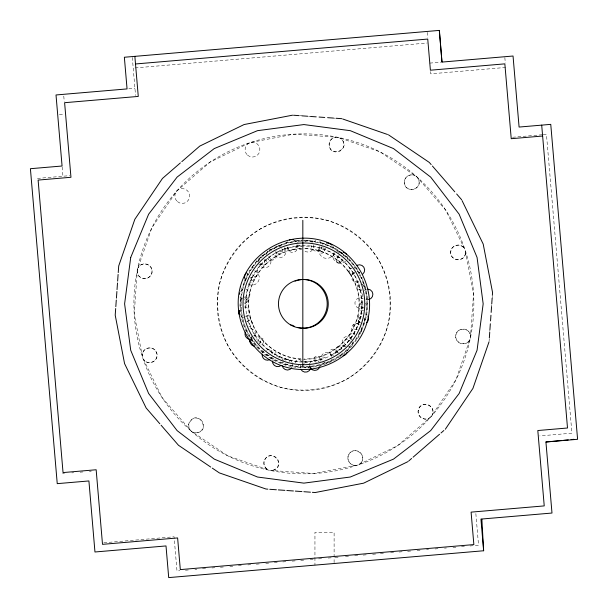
<?xml version="1.0" encoding="UTF-8"?>
<svg xmlns="http://www.w3.org/2000/svg" width="608" height="608" viewBox="0 0 608 608"><rect width="100%" height="100%" fill="white"/><g stroke="black" fill="none" stroke-linecap="round" stroke-linejoin="round"><path stroke-width="0.46" stroke-dasharray="3.04 2.28" d="M489.128 340.799L489.265 338.907M489.805 331.337L489.934 329.445M491.553 306.728L491.682 304.836M492.153 298.209L492.29 296.316M245.83 307.245L246.932 292.106L251.91 277.765L260.429 265.194M362.056 300.443C362.908 320.948 352.868 340.959 335.92 352.526M240.76 298.057L239.97 305.178A63.931 63.931 0 0 0 295.936 367.278M241.604 290.434L241.802 288.595L247.6 273.737M260.14 342.54L260.422 341.187M361.661 278.601L361.942 277.248A5.282 5.282 0 0 1 361.046 279.832M361.889 329.126L360.992 331.71M361.266 331.155L359.906 334.651A63.931 63.931 0 0 1 355.406 341.704M361.692 330.06C369.36 313.941 369.717 294.12 361.775 278.046M266.456 253.232L267.984 250.975A5.282 5.282 0 0 0 266.175 254.585M286.649 243.01L287.265 241.779A5.282 5.282 0 0 0 286.368 244.363M296.005 247.707L296.62 246.476M321.222 249.044L321.845 247.813M333.382 255.254L333.997 254.022M347.343 342.502C368.174 319.375 365.925 280.934 342.54 260.391C323.228 243.413 293.474 241.254 271.913 255.269M252.1 267.292L257.746 259.593L266.965 252.214M341.818 260.976L342.737 259.95A5.282 5.282 0 0 1 334.856 260.931A5.282 5.282 0 0 1 334.917 252.989M352.306 273.904L353.225 272.87M260.346 265.126L271.852 255.178M343.854 345.511L335.859 352.427L330.881 354.836M269.686 250.032L286.999 242.311M241.308 290.624L242.463 289.864M361.35 302.579L362.041 302.199M270.446 249.782L269.139 250.215A5.282 5.282 0 0 1 273.174 249.979M314.549 241.33L315.864 240.897A5.282 5.282 0 0 0 312.482 243.116M245.754 299.805L247.068 299.372M361.205 308.279L362.512 307.846M360.377 316.966L361.144 316.776M300.641 248.436C270.978 249.987 246.552 277.446 248.474 307.093C250.017 336.764 277.484 361.182 307.131 359.26C336.794 357.717 361.22 330.25 359.298 300.603C357.732 272.338 332.439 247.813 303.886 248.672C333.42 248.482 359.252 274.314 359.062 303.848C359.252 333.382 333.42 359.214 303.886 359.032M321.488 359.184L307.283 361.904L304.441 361.699M295.344 241.034L301.652 240.069M302.1 248.908C273.197 249.25 248.581 275.097 248.71 303.848C248.581 332.599 273.197 358.454 302.1 358.796M135.105 67.914L427.128 43.031M128.805 88.76L134.93 88.244M429.788 63.11L441.058 62.153M505.681 67.45L430.707 73.842L430.464 71.037M59.402 114.737L64.478 114.304M512.567 137.264L532.973 135.531M533.9 135.447L542.693 134.702M543.172 134.657L546.455 134.376L571.915 433.177L539.744 435.921M37.445 178.418L69.707 175.666M62.609 473.67L64.456 473.51M71.843 472.887L73.69 472.728M80.15 472.173L82.916 471.937M89.384 471.39L91.23 471.23M103.846 542.769L174.078 536.788L176.989 570.942L179.831 570.699M185.493 570.22L188.336 569.977M194.948 569.415L196.848 569.255M202.502 568.769L206.294 568.45M211.956 567.963L214.806 567.72M220.453 567.241L223.311 566.998M229.908 566.436L232.765 566.192M238.412 565.714L241.277 565.463M247.859 564.908L250.724 564.657M256.363 564.178L259.236 563.935M265.81 563.373L268.69 563.13M274.314 562.651L277.195 562.408M282.819 561.929L286.596 561.602M292.266 561.123L295.154 560.872M300.77 560.394L303.666 560.15M310.217 559.588L313.12 559.345M318.592 558.874L322.248 558.562M328.244 558.053L331.079 557.81M335.054 557.475L339.773 557.072M345.435 556.586L349.038 556.282M354.707 555.796L357.709 555.545M363.219 555.074L366.206 554.823M372.674 554.268L375.645 554.017M380.365 553.614L384.142 553.288M390.632 552.74L393.581 552.49M399.137 552.011L402.078 551.76M407.649 551.289L411.426 550.962M417.103 550.483L420.014 550.232M426.558 549.678L428.511 549.51M435.062 548.948L437.95 548.705M444.516 548.142L446.447 547.983M453.021 547.42L455.886 547.177M461.533 546.698L464.383 546.455M470.037 545.969L478.549 545.247L475.768 512.673M253.088 267.231L251.712 267.307A5.282 5.282 0 0 1 254.433 267.512M357.671 282.051L353.712 281.238M255.535 335.54L254.159 335.624A5.282 5.282 0 0 1 259.525 343.771M300.139 115.71L302.032 115.847M308.659 116.318L310.551 116.455M333.268 118.066L335.16 118.203M303.498 361.631C287.181 361.699 270.56 354.472 260.33 341.628M304.426 240.137L314.708 241.277M360.59 297.829L361.942 298.11M252.32 277.765L250.975 277.484A5.282 5.282 0 0 0 256.698 269.04L257.458 270.195M357.002 323.479L358.355 323.76M352.891 333.632L353.651 333.853M320.454 242.28L334.689 247.828L340.913 252.404M340.1 251.993L348.141 257.708L358.576 270.735M358.408 271.882L359.64 272.498M353.658 333.116L354.89 333.731A5.282 5.282 0 0 1 351.903 326.374A5.282 5.282 0 0 1 359.586 324.376M247.73 290.252L246.498 289.628A5.282 5.282 0 0 1 244.378 299.881M361.243 307.382L361.92 307.792M320.849 242.63L319.816 241.71A5.282 5.282 0 0 1 321.602 243.778M294.599 240.373L295.632 241.292M287.645 248.193L288.671 249.113M268.478 259.335L267.444 258.423A5.282 5.282 0 0 0 274.892 258.962A5.282 5.282 0 0 0 275.432 251.514M350.406 337.334L351.432 338.246M343.444 345.154L344.478 346.066M349.988 338.413L350.535 338.983M260.916 263.902L261.463 264.472M336.482 351.302L337.03 351.872M330.524 354.289L331.276 355.444M358.644 320.887L359.024 321.579M341.377 347.723L341.757 348.414M265.802 260.323L266.182 261.014M255.178 335.563L248.687 322.156L247.547 316.228M321.343 358.735L321.776 360.042A5.282 5.282 0 0 1 324.87 352.731A5.282 5.282 0 0 1 331.71 356.752M276.192 252.662L276.625 253.977M247.95 274.801L247.517 273.486A5.282 5.282 0 0 0 248.71 275.948M504.845 57.616L505.301 62.981M427.166 32.33L427.622 37.643M132.308 57.464L135.546 95.479M63.779 96.125L64.243 101.551M62.145 166.942L62.943 176.244M311.668 247.076L311.585 245.7A5.282 5.282 0 0 0 316.472 251.347A5.282 5.282 0 0 0 322.118 246.46M334.111 562.651L334.111 532.334L314.944 532.334L314.944 557.338M314.944 557.642L314.944 565.136M300.367 367.886A5.282 5.282 0 0 1 300.565 365.157M304.555 361.707A5.282 5.282 0 0 1 309.548 363.44M310.734 365.902A5.282 5.282 0 0 1 310.817 367.278M302.26 245.602A58.269 58.269 0 0 1 355.422 331.041A58.269 58.269 0 0 1 254.889 335.38A58.269 58.269 0 0 1 300.481 245.678M244.477 306.964A5.282 5.282 0 0 1 246.4 316.981M243.717 317.498A5.282 5.282 0 0 1 241.133 316.601M240.646 308.241A5.282 5.282 0 0 1 241.794 307.481M250.526 337.873A63.285 63.285 0 0 1 300.8 240.639A63.285 63.285 0 0 1 360.308 332.508A63.285 63.285 0 0 1 251.02 338.641M352.503 345.359A63.931 63.931 0 0 1 296.864 367.392M254.516 270.811A7.425 7.425 0 0 1 258.461 281.253A7.425 7.425 0 0 1 247.593 283.799M245.146 280.835A7.425 7.425 0 0 1 244.72 279.612M248.839 271.001A7.425 7.425 0 0 1 250.694 270.438M313.591 244.834A5.799 5.799 0 0 1 303.894 250.435M305.094 241.315A5.799 5.799 0 0 1 312.094 242.235M296.985 244.75A5.138 5.138 0 0 1 293.208 252.411A5.138 5.138 0 0 1 287.576 245.989M289.97 242.866A5.138 5.138 0 0 1 293.869 242.356M284.947 247.98A6.194 6.194 0 0 1 282.576 256.979A6.194 6.194 0 0 1 273.965 253.452M274.254 248.725A6.194 6.194 0 0 1 281.002 245.366M268.607 256.584A6.323 6.323 0 0 1 268.432 266.616A6.323 6.323 0 0 1 258.788 263.849M258.392 262.253A6.323 6.323 0 0 1 259.722 257.594M260.908 256.454A6.323 6.323 0 0 1 265.605 255.276M334.119 252.563A7.706 7.706 0 0 1 323.828 257.891A7.706 7.706 0 0 1 319.884 246.992M322.65 244.112A7.706 7.706 0 0 1 324.497 243.306M333.237 246.726A7.706 7.706 0 0 1 334.043 248.573M331.512 359.472A5.282 5.282 0 0 1 328.829 362.497M327.522 362.93A5.282 5.282 0 0 1 323.562 362.11M352.708 342.084A5.282 5.282 0 0 1 348.437 346.887M345.709 346.689A5.282 5.282 0 0 1 343.497 338.192A5.282 5.282 0 0 1 352.192 339.401M347.54 256.629A5.069 5.069 0 0 1 347.274 259.236M345.739 261.364A5.069 5.069 0 0 1 337.797 255.626M340.465 252.806A5.069 5.069 0 0 1 341.734 252.426M257.458 345.557A5.282 5.282 0 0 1 256.15 345.99M250.785 337.843A5.282 5.282 0 0 1 251.704 336.809M338.747 251.72A5.282 5.282 0 0 1 341.331 252.616M342.365 253.528A5.282 5.282 0 0 1 343.55 255.991M283.016 361.783A5.282 5.282 0 0 1 282.735 363.128M272.764 359.662A5.282 5.282 0 0 1 273.38 358.431M276.754 356.212A5.282 5.282 0 0 1 282.933 360.407M296.902 245.123A5.282 5.282 0 0 1 286.885 247.046M293.368 239.757A5.282 5.282 0 0 1 296.385 242.44M288.162 363.964A3.032 3.032 0 0 1 283.548 362.619M283.602 360.301A3.032 3.032 0 0 1 289.37 361.988M309.753 365.598A3.032 3.032 0 0 1 307.853 367.962M305.535 367.908A3.032 3.032 0 0 1 303.932 366.236M304.395 363.242A3.032 3.032 0 0 1 309.206 363.348M266.623 350.307A3.032 3.032 0 0 1 271.761 353.43M269.314 355.216A3.032 3.032 0 0 1 266.16 353.301M253.81 335.578A3.032 3.032 0 0 1 256.91 339.811M254.463 341.605A3.032 3.032 0 0 1 251.773 336.695M245.495 316.327A3.032 3.032 0 0 1 250.23 318.052A3.032 3.032 0 0 1 246.825 321.769M244.393 297.7A3.032 3.032 0 0 1 244.264 303.711M241.49 302.488A3.032 3.032 0 0 1 242.144 298.254M249.926 277.552A3.032 3.032 0 0 1 251.476 281.55A3.032 3.032 0 0 1 247.479 283.1M245.875 281.42A3.032 3.032 0 0 1 246.909 277.879M240.396 291.658A5.282 5.282 0 0 1 243.77 289.431M358.978 281.618A5.282 5.282 0 0 1 351.926 279.171A5.282 5.282 0 0 1 354.373 272.118M357.056 271.601A5.282 5.282 0 0 1 360.673 273.41M363.668 307.086A5.282 5.282 0 0 1 356.531 306.88A5.282 5.282 0 0 1 356.113 299.759A5.282 5.282 0 0 1 363.174 298.726M361.806 327.75A5.282 5.282 0 0 1 358.925 333.496M292.63 363.782A5.282 5.282 0 0 1 292.433 366.502M285.144 360.02A5.282 5.282 0 0 1 292.197 362.474M320.028 364.124A5.282 5.282 0 0 1 319.831 366.852M310.848 368.57A5.282 5.282 0 0 1 309.578 364.732M309.852 363.386A5.282 5.282 0 0 1 318.835 361.661M341.658 355.84A5.282 5.282 0 0 1 339.074 354.95M337.288 352.876A5.282 5.282 0 0 1 346.028 347.122M347.221 349.585A5.282 5.282 0 0 1 347.305 350.96M272.369 356.66A5.282 5.282 0 0 1 270.834 358.925M262.398 353.195A5.282 5.282 0 0 1 263.933 350.938M267.763 349.661A5.282 5.282 0 0 1 272.566 353.932M250.656 328.738A5.282 5.282 0 0 1 254.646 336.969M252.578 338.755A5.282 5.282 0 0 1 249.896 339.272M245.906 331.041A5.282 5.282 0 0 1 246.825 330.015M368.6 299.584A5.282 5.282 0 0 1 365.872 299.387M362.854 296.696A5.282 5.282 0 0 1 362.619 292.661M364.154 290.404A5.282 5.282 0 0 1 366.609 289.21M338.466 352.503A3.032 3.032 0 0 1 335.935 349.053A3.032 3.032 0 0 1 339.393 346.514A3.032 3.032 0 0 1 341.924 349.972M363.918 317.999A3.032 3.032 0 0 1 363.265 322.232M360.248 322.559A3.032 3.032 0 0 1 361.935 316.798M360.384 275.226A5.282 5.282 0 0 1 359.009 275.31M354.403 268.31A5.282 5.282 0 0 1 355.026 267.079M264.579 259.335A3.032 3.032 0 0 1 265.453 264.298A3.032 3.032 0 0 1 260.536 263.211M284.536 247.752A3.032 3.032 0 0 1 282.811 251.674A3.032 3.032 0 0 1 278.89 249.941M279.346 246.947A3.032 3.032 0 0 1 281.382 245.837M301.872 246.012A3.032 3.032 0 0 1 298.33 244.978M297.776 242.729A3.032 3.032 0 0 1 301.994 240.418M351.971 339.621A3.032 3.032 0 0 1 349.843 335.054A3.032 3.032 0 0 1 354.874 334.833M324.877 362.512A3.032 3.032 0 0 1 322.628 363.06M320.264 361.16A3.032 3.032 0 0 1 322.369 357.124A3.032 3.032 0 0 1 326.101 359.738M365.583 303.225A3.032 3.032 0 0 1 365.499 306.918M363.47 308.028A3.032 3.032 0 0 1 360.111 304.95A3.032 3.032 0 0 1 363.599 302.024M325.257 248.072A3.032 3.032 0 0 1 321.396 251.309A3.032 3.032 0 0 1 319.884 246.506M339.112 255.337A3.032 3.032 0 0 1 334.765 256.705A3.032 3.032 0 0 1 333.974 252.221M336.802 251.119A3.032 3.032 0 0 1 339.165 253.019M362.581 284.521A3.032 3.032 0 0 1 364.131 288.519M361.692 290.312A3.032 3.032 0 0 1 360.263 284.476M354.289 272.209A3.032 3.032 0 0 1 349.076 272.772A3.032 3.032 0 0 1 351.188 267.976M363.584 310.202A3.032 3.032 0 0 1 358.781 308.089A3.032 3.032 0 0 1 363.014 304.988M361.479 289.712A3.032 3.032 0 0 1 357.436 287.607A3.032 3.032 0 0 1 360.05 283.875M362.277 284.529A3.032 3.032 0 0 1 362.824 285.099M363.204 285.79A3.032 3.032 0 0 1 363.394 286.558M354.745 273.304A3.032 3.032 0 0 1 349.729 272.863A3.032 3.032 0 0 1 352.055 268.394M316.426 362.254A3.032 3.032 0 0 1 314.108 358.036A3.032 3.032 0 0 1 318.782 356.896A3.032 3.032 0 0 1 318.676 361.707M323.54 247.775A3.032 3.032 0 0 1 323.213 252.73A3.032 3.032 0 0 1 318.668 250.732A3.032 3.032 0 0 1 322.103 247.144M301.94 248.953A3.032 3.032 0 0 1 298.072 244.91M264.115 260.034A3.032 3.032 0 0 1 259.776 264.184M258.902 260.604A3.032 3.032 0 0 1 259.882 259.38M281.724 248.634A3.032 3.032 0 0 1 280.379 253.247A3.032 3.032 0 0 1 276.268 250.754M252.624 274.786A3.032 3.032 0 0 1 253.992 279.133A3.032 3.032 0 0 1 249.508 279.916M357.284 329.384A3.032 3.032 0 0 1 353.278 327.408A3.032 3.032 0 0 1 355.596 323.593A3.032 3.032 0 0 1 359.199 326.238M346.127 345.238A3.032 3.032 0 0 1 345.253 340.275A3.032 3.032 0 0 1 350.178 341.362M244.674 296.917A3.032 3.032 0 0 1 247.996 300.39A3.032 3.032 0 0 1 243.785 302.7M242.227 298.703A3.032 3.032 0 0 1 242.638 298.026M274.345 354.791A3.032 3.032 0 0 1 279.239 352.891A3.032 3.032 0 0 1 278.441 358.082M298.931 365.59A3.032 3.032 0 0 1 298.14 365.575M295.594 362.908A3.032 3.032 0 0 1 298.672 359.548A3.032 3.032 0 0 1 301.598 363.044M258.096 342.137A3.032 3.032 0 0 1 260.589 338.025A3.032 3.032 0 0 1 263.91 341.498A3.032 3.032 0 0 1 259.7 343.809M246.985 321.564A3.032 3.032 0 0 1 252.176 322.369A3.032 3.032 0 0 1 248.885 326.458M364.238 323.768A5.282 5.282 0 0 1 362.862 323.851M360.278 322.954A5.282 5.282 0 0 1 362.246 313.401M366.206 314.214A5.282 5.282 0 0 1 367.24 315.134M137.362 269.77L134.216 314.032L142.629 357.595L162.032 397.503L191.11 431.026L227.863 455.878L269.808 470.372L314.07 473.518L357.633 465.105L397.541 445.702L431.064 416.624L455.916 379.871L470.41 337.926L473.556 293.672L465.143 250.101L445.74 210.193L416.662 176.67L379.909 151.818L337.964 137.324L293.702 134.178L250.139 142.591L210.231 161.994L176.708 191.072L151.856 227.825L137.362 269.77M142.401 353.757L142.264 355.695A7.425 7.425 0 0 1 151.787 348.133A7.425 7.425 0 0 1 155.64 359.67A7.425 7.425 0 0 1 143.48 359.343C147.767 366.518 159.714 360.711 156.72 352.898C154.721 345.876 143.541 346.545 142.401 353.757M152.046 270.811C152.98 280.311 137.431 281.246 137.226 271.7A7.425 7.425 0 0 0 147.584 278.069A7.425 7.425 0 0 0 150.024 266.152A7.425 7.425 0 0 0 137.993 267.938C140.965 261.265 151.939 263.507 152.046 270.811M188.761 423.981L188.989 427.819L189.84 429.56A7.425 7.425 0 0 1 194.309 418.243A7.425 7.425 0 0 1 203.414 426.314A7.425 7.425 0 0 1 192.713 432.113C213.818 436.476 198.36 404.677 188.761 423.981M264.016 461.609C263.378 464.831 265.042 468.259 267.976 469.741A7.425 7.425 0 0 1 266.19 457.71A7.425 7.425 0 0 1 278.107 460.15A7.425 7.425 0 0 1 271.738 470.516C288.929 467.058 269.868 445.086 264.016 461.609M329.202 143.108C328.092 160.603 354.251 147.888 339.796 137.955A7.425 7.425 0 0 1 341.582 149.986A7.425 7.425 0 0 1 329.665 147.546A7.425 7.425 0 0 1 336.034 137.188C332.758 137.4 329.878 139.893 329.202 143.108M348.012 456.57C346.986 461.16 351.044 465.842 355.733 465.47A7.425 7.425 0 0 1 348.171 455.947A7.425 7.425 0 0 1 359.708 452.094A7.425 7.425 0 0 1 359.381 464.261C370.553 455.871 351.637 443.072 348.012 456.57M404.464 180.743C402.488 194.575 424.916 190.243 417.932 178.136A7.425 7.425 0 0 1 413.463 189.453A7.425 7.425 0 0 1 404.358 181.382A7.425 7.425 0 0 1 415.059 175.59C410.894 173.409 405.323 176.115 404.464 180.743M418.236 410.21C416.716 416.381 424.437 421.602 429.598 417.894A7.425 7.425 0 0 1 418.281 413.425A7.425 7.425 0 0 1 426.352 404.32A7.425 7.425 0 0 1 432.151 415.021C437.22 405.437 420.158 399.54 418.236 410.21M450.824 250.96C448.4 261.531 466.412 262.816 465.508 252.001A7.425 7.425 0 0 1 455.985 259.563A7.425 7.425 0 0 1 452.132 248.026A7.425 7.425 0 0 1 464.292 248.36C461.008 242.926 451.85 244.69 450.824 250.96M455.863 334.955C453.819 343.064 466.374 347.404 469.779 339.758A7.425 7.425 0 0 1 457.748 341.544A7.425 7.425 0 0 1 460.188 329.627A7.425 7.425 0 0 1 470.554 335.996C470.425 327.628 457.17 326.686 455.863 334.955M220.164 281.413C214.882 303.673 217.96 327.051 228.821 347.191C240.829 366.662 259.532 381.018 281.451 387.57C303.711 392.852 327.089 389.774 347.221 378.913C366.7 366.905 381.056 348.202 387.608 326.283C392.89 304.023 389.812 280.645 378.951 260.513C366.943 241.034 348.24 226.685 326.321 220.126C304.061 214.844 280.683 217.922 260.551 228.783C241.072 240.791 226.723 259.494 220.164 281.413M241.802 298.984L240.016 296.917A5.282 5.282 0 0 0 241.802 298.984M247.562 155.192A7.425 7.425 0 0 0 259.76 151.126A7.425 7.425 0 0 0 250.139 142.591A7.425 7.425 0 0 0 247.562 155.192M177.338 201.552A7.425 7.425 0 0 0 189.536 197.486A7.425 7.425 0 0 0 179.915 188.951A7.425 7.425 0 0 0 177.338 201.552M191.11 431.026A169.982 169.982 0 0 0 470.41 337.926A169.982 169.982 0 0 0 250.139 142.591A169.982 169.982 0 0 0 191.11 431.026M262.147 350.778A62.806 62.806 0 0 0 365.4 316.532A62.806 62.806 0 0 0 284.118 244.234A62.806 62.806 0 0 0 262.147 350.778M260.551 378.913A86.678 86.678 0 0 0 390.564 303.848A86.678 86.678 0 0 0 260.551 228.783A86.678 86.678 0 0 0 260.551 378.913M337.265 262.724A3.032 3.032 0 0 0 342.16 260.824A3.032 3.032 0 0 0 338.063 257.534A3.032 3.032 0 0 0 337.265 262.724M330.919 354.525A3.032 3.032 0 0 0 335.806 352.625A3.032 3.032 0 0 0 331.717 349.342A3.032 3.032 0 0 0 330.919 354.525"/><path stroke-width="0.91" d="M115.68 308.545L115.208 315.172L124.572 363.614L146.148 407.991L159.828 423.761M115.816 306.652L116.288 300.025M116.424 298.133L116.896 291.506M117.032 289.613L117.496 282.986M117.633 281.094L118.104 274.466M118.241 272.574L118.712 265.954L134.832 219.313L162.465 178.44L180.386 162.898M489.334 337.957L489.736 332.28M489.934 329.445L490.337 323.76M490.542 320.925L490.945 315.24M491.15 312.406L491.553 306.728M491.75 303.886L492.153 298.209M492.358 295.366L492.564 292.524L483.2 244.082L462.034 200.564M489.06 341.749L472.94 388.383L445.307 429.256M181.822 161.652L199.743 146.11L244.12 124.534L292.562 115.178M408.743 460.963L411.608 458.478M413.045 457.231L439.569 434.234M441.005 432.987L443.87 430.502M408.029 461.586L363.652 483.162L315.21 492.526L312.368 492.32M545.931 442.001L577.592 439.303L550.757 124.359L519.088 127.057L513.038 56.02L441.993 62.077L439.295 30.408L124.359 57.251L127.057 88.912L56.012 94.97L62.069 166.007L30.408 168.705L57.243 483.649L88.912 480.951L94.962 551.988L166.007 545.938L168.705 577.6L483.641 550.757L480.943 519.095L551.988 513.038L545.931 442.001L561.746 440.481M563.608 440.298L568.26 439.858M571.056 439.584L573.846 439.318M135.508 63.969L427.743 39.064L430.396 70.201L504.845 63.855L511.229 138.7L542.625 136.025M293.512 115.239L299.189 115.642M302.032 115.847L307.709 116.25M310.551 116.455L316.228 116.858M319.071 117.055L324.748 117.466M327.583 117.663L333.268 118.066M336.102 118.271L341.787 118.674M267.885 489.159L265.992 489.022L219.351 472.902L212.276 468.122M269.777 489.296L276.397 489.767M278.297 489.896L284.916 490.367M286.809 490.504L293.436 490.975M295.328 491.112L301.956 491.583M303.848 491.712L310.475 492.184M253.65 345.838L252.191 345.177M342.684 118.986L387.524 134.482M388.421 134.794L429.294 162.427L431.156 164.578M210.71 467.058L178.478 445.269L161.074 425.197M432.402 166.014L454.784 191.824M456.646 193.975L461.624 199.705M541.698 125.134L567.507 428.002L537.814 430.532L544.236 505.902L471.094 512.134L473.86 544.586L180.318 569.605L177.62 537.936L102.509 544.342L96.155 469.756L63.042 472.576L38.114 180.082L70.961 177.278L64.608 102.699L138.274 96.421L134.854 56.354M439.394 30.4L441.97 62.077M249.972 341.802L249.888 340.427A5.282 5.282 0 0 0 254.775 346.074M481.863 519.179L483.634 550.764M302.83 220.332L302.83 366.73M343.056 252.388A5.069 5.069 0 0 1 346.469 254.235M326.488 243.002A7.706 7.706 0 0 1 331.983 245.153M244.507 278.335A7.425 7.425 0 0 1 246.711 272.46M294.986 281.162A24.373 24.373 0 0 1 328.221 302.48A24.373 24.373 0 0 1 297.578 327.385M294.135 326.184A24.373 24.373 0 0 1 291.703 324.953M281.2 365.393A5.282 5.282 0 0 1 272.483 361.015M289.332 239.993A5.282 5.282 0 0 1 293.368 239.757M357.094 265.293A5.282 5.282 0 0 1 362.847 274.041M239.499 294.234A5.282 5.282 0 0 1 239.772 292.889M291.817 367.734A5.282 5.282 0 0 1 282.264 365.765M319.831 366.852A5.282 5.282 0 0 1 310.848 368.57M347.024 352.313A5.282 5.282 0 0 1 343.034 355.764M269.686 359.678A5.282 5.282 0 0 1 262.116 354.548M249.896 339.272A5.282 5.282 0 0 1 245.29 332.272M367.984 289.127A5.282 5.282 0 0 1 368.6 299.584M310.536 368.623A5.282 5.282 0 0 1 300.8 369.193M367.992 316.282A5.282 5.282 0 0 1 366.692 322.574M130.712 257.45L124.602 303.848L130.712 350.254L148.626 393.49L177.118 430.624L214.244 459.108L257.488 477.022L303.886 483.132L350.292 477.022L393.528 459.108L430.662 430.624L459.146 393.49L477.06 350.254L483.17 303.848L477.06 257.45L459.146 214.206L430.662 177.08L393.528 148.588L350.292 130.674L303.886 124.564L257.488 130.674L214.244 148.588L177.118 177.08L148.626 214.206L130.712 257.45M240.32 286.816C231.101 321.039 252.601 358.287 286.854 367.414C321.077 376.633 358.325 355.133 367.452 320.88C376.671 286.657 355.171 249.417 320.918 240.282C286.695 231.063 249.447 252.563 240.32 286.816M239.111 310.498L239.347 314.534A5.282 5.282 0 0 1 239.111 310.498M290.647 324.953A24.373 24.373 0 0 0 327.203 303.848A24.373 24.373 0 0 0 290.647 282.743A24.373 24.373 0 0 0 290.647 324.953M273.456 356.554A60.861 60.861 0 0 0 364.747 303.848A60.861 60.861 0 0 0 273.456 251.142A60.861 60.861 0 0 0 273.456 356.554"/></g></svg>
